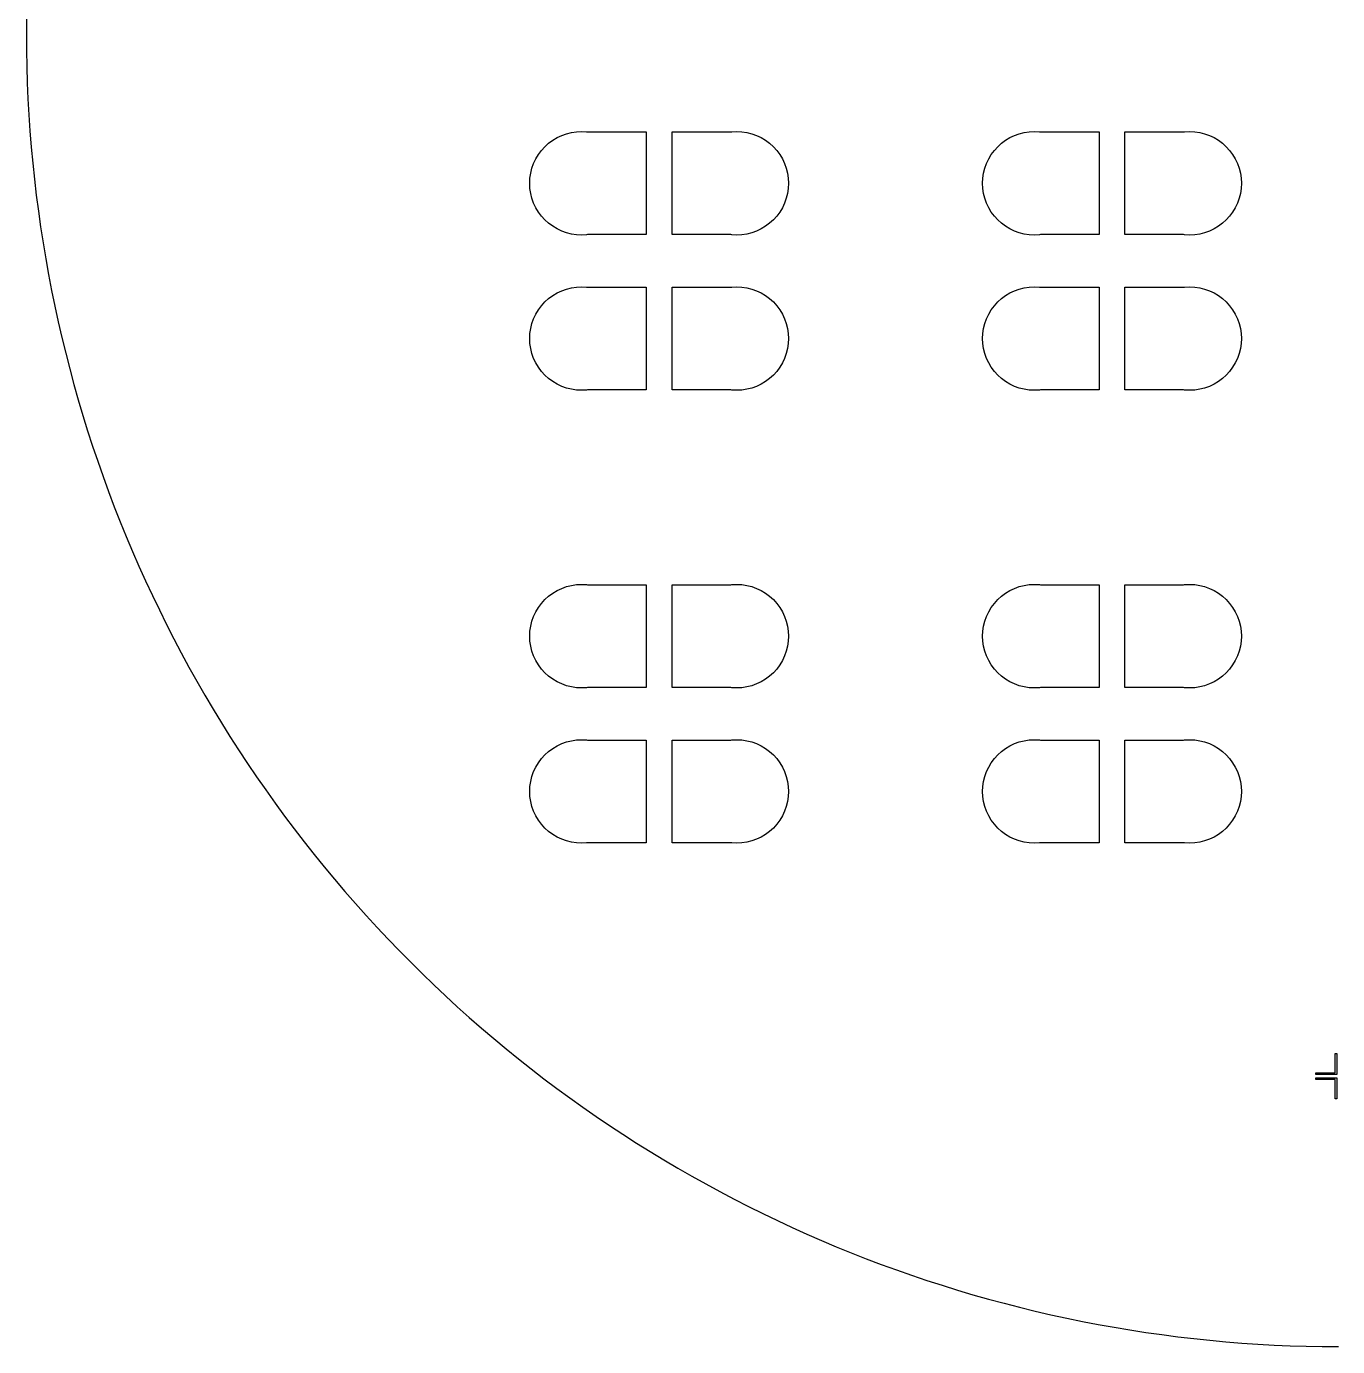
# Model space of a CAD drawing. Extents: x -18 to 83, y -18 to 83.
# Drawn here: x -18.4 to 32.2, y -18.4 to 32.6 of the extents above; entities that cross this region are included whole.
import ezdxf

# ---------------------------------------------------------------- set-up
doc = ezdxf.new("R2010")
doc.units = 0

msp = doc.modelspace()

# ---------------------------------------------------------------- linework, layer by layer
for p, q in [((-18.4462, 32.8722), (-18.45, 32.25)), ((-18.45, 32.25), (-18.4462, 31.6278)), ((-18.4462, 31.6278), (-18.4347, 31.0058)), ((-18.4347, 31.0058), (-18.4156, 30.3839)), ((-18.4156, 30.3839), (-18.3889, 29.7623)), ((-18.3889, 29.7623), (-18.3546, 29.141)), ((-18.3546, 29.141), (-18.3126, 28.5203)), ((-18.3126, 28.5203), (-18.263, 27.9001)), ((1.73122, 28.046), (1.88887, 28.1629)), ((1.88887, 28.1629), (2.05722, 28.2638)), ((2.05722, 28.2638), (2.23463, 28.3477)), ((2.23463, 28.3477), (2.41943, 28.4139)), ((2.41943, 28.4139), (2.60983, 28.4616)), ((2.60983, 28.4616), (2.80397, 28.4904)), ((2.80397, 28.4904), (3, 28.5)), ((3, 28.5), (3.19604, 28.4904)), ((3.19604, 28.4904), (3.23225, 28.485)), ((3.23225, 28.485), (5.5, 28.485)), ((5.5, 28.485), (5.5, 24.515)), ((6.5, 24.515), (6.5, 28.485)), ((6.5, 28.485), (8.76775, 28.485)), ((8.76775, 28.485), (8.80396, 28.4904)), ((8.80396, 28.4904), (9, 28.5)), ((9, 28.5), (9.19603, 28.4904)), ((9.19603, 28.4904), (9.39017, 28.4616)), ((9.39017, 28.4616), (9.58057, 28.4139)), ((9.58057, 28.4139), (9.76537, 28.3477)), ((9.76537, 28.3477), (9.94278, 28.2638)), ((9.94278, 28.2638), (10.1111, 28.1629)), ((10.1111, 28.1629), (10.2688, 28.046)), ((19.2312, 28.046), (19.3889, 28.1629)), ((19.3889, 28.1629), (19.5572, 28.2638)), ((19.5572, 28.2638), (19.7346, 28.3477)), ((19.7346, 28.3477), (19.9194, 28.4139)), ((19.9194, 28.4139), (20.1098, 28.4616)), ((20.1098, 28.4616), (20.304, 28.4904)), ((20.304, 28.4904), (20.5, 28.5)), ((20.5, 28.5), (20.696, 28.4904)), ((20.696, 28.4904), (20.7323, 28.485)), ((20.7323, 28.485), (23, 28.485)), ((23, 28.485), (23, 24.515)), ((24, 24.515), (24, 28.485)), ((24, 28.485), (26.2677, 28.485)), ((26.2677, 28.485), (26.304, 28.4904)), ((26.304, 28.4904), (26.5, 28.5)), ((26.5, 28.5), (26.696, 28.4904)), ((26.696, 28.4904), (26.8902, 28.4616)), ((26.8902, 28.4616), (27.0806, 28.4139)), ((27.0806, 28.4139), (27.2654, 28.3477)), ((27.2654, 28.3477), (27.4428, 28.2638)), ((27.4428, 28.2638), (27.6111, 28.1629)), ((27.6111, 28.1629), (27.7688, 28.046)), ((-18.263, 27.9001), (-18.2059, 27.2805)), ((1.23616, 27.4428), (1.33707, 27.6111)), ((1.33707, 27.6111), (1.45398, 27.7688)), ((1.45398, 27.7688), (1.5858, 27.9142)), ((1.5858, 27.9142), (1.73122, 28.046)), ((10.2688, 28.046), (10.4142, 27.9142)), ((10.4142, 27.9142), (10.546, 27.7688)), ((10.546, 27.7688), (10.6629, 27.6111)), ((10.6629, 27.6111), (10.7638, 27.4428)), ((18.7362, 27.4428), (18.8371, 27.6111)), ((18.8371, 27.6111), (18.954, 27.7688)), ((18.954, 27.7688), (19.0858, 27.9142)), ((19.0858, 27.9142), (19.2312, 28.046)), ((27.7688, 28.046), (27.9142, 27.9142)), ((27.9142, 27.9142), (28.046, 27.7688)), ((28.046, 27.7688), (28.1629, 27.6111)), ((28.1629, 27.6111), (28.2638, 27.4428)), ((-18.2059, 27.2805), (-18.1411, 26.6617)), ((1.03844, 26.8902), (1.08612, 27.0806)), ((1.08612, 27.0806), (1.15225, 27.2654)), ((1.15225, 27.2654), (1.23616, 27.4428)), ((10.7638, 27.4428), (10.8477, 27.2654)), ((10.8477, 27.2654), (10.9139, 27.0806)), ((10.9139, 27.0806), (10.9616, 26.8902)), ((18.5384, 26.8902), (18.5861, 27.0806)), ((18.5861, 27.0806), (18.6523, 27.2654)), ((18.6523, 27.2654), (18.7362, 27.4428)), ((28.2638, 27.4428), (28.3477, 27.2654)), ((28.3477, 27.2654), (28.4139, 27.0806)), ((28.4139, 27.0806), (28.4616, 26.8902)), ((-18.1411, 26.6617), (-18.0687, 26.0438)), ((1, 26.5), (1.00964, 26.696)), ((1.00964, 26.696), (1.03844, 26.8902)), ((10.9616, 26.8902), (10.9904, 26.696)), ((10.9904, 26.696), (11, 26.5)), ((18.5, 26.5), (18.5096, 26.696)), ((18.5096, 26.696), (18.5384, 26.8902)), ((28.4616, 26.8902), (28.4904, 26.696)), ((28.4904, 26.696), (28.5, 26.5)), ((-18.0687, 26.0438), (-17.9888, 25.4268)), ((1.00964, 26.304), (1, 26.5)), ((1.03844, 26.1098), (1.00964, 26.304)), ((1.08612, 25.9194), (1.03844, 26.1098)), ((10.9616, 26.1098), (10.9139, 25.9194)), ((10.9904, 26.304), (10.9616, 26.1098)), ((11, 26.5), (10.9904, 26.304)), ((18.5096, 26.304), (18.5, 26.5)), ((18.5384, 26.1098), (18.5096, 26.304)), ((18.5861, 25.9194), (18.5384, 26.1098)), ((28.4616, 26.1098), (28.4139, 25.9194)), ((28.4904, 26.304), (28.4616, 26.1098)), ((28.5, 26.5), (28.4904, 26.304)), ((1.15225, 25.7346), (1.08612, 25.9194)), ((1.23616, 25.5572), (1.15225, 25.7346)), ((1.33707, 25.3889), (1.23616, 25.5572)), ((10.7638, 25.5572), (10.6629, 25.3889)), ((10.8477, 25.7346), (10.7638, 25.5572)), ((10.9139, 25.9194), (10.8477, 25.7346)), ((18.6523, 25.7346), (18.5861, 25.9194)), ((18.7362, 25.5572), (18.6523, 25.7346)), ((18.8371, 25.3889), (18.7362, 25.5572)), ((28.2638, 25.5572), (28.1629, 25.3889)), ((28.3477, 25.7346), (28.2638, 25.5572)), ((28.4139, 25.9194), (28.3477, 25.7346)), ((-17.9888, 25.4268), (-17.9012, 24.8108)), ((1.45398, 25.2312), (1.33707, 25.3889)), ((1.5858, 25.0858), (1.45398, 25.2312)), ((1.73122, 24.954), (1.5858, 25.0858)), ((10.4142, 25.0858), (10.2688, 24.954)), ((10.546, 25.2312), (10.4142, 25.0858)), ((10.6629, 25.3889), (10.546, 25.2312)), ((18.954, 25.2312), (18.8371, 25.3889)), ((19.0858, 25.0858), (18.954, 25.2312)), ((19.2312, 24.954), (19.0858, 25.0858)), ((27.9142, 25.0858), (27.7688, 24.954)), ((28.046, 25.2312), (27.9142, 25.0858)), ((28.1629, 25.3889), (28.046, 25.2312)), ((-17.9012, 24.8108), (-17.8062, 24.1959)), ((1.88887, 24.8371), (1.73122, 24.954)), ((2.05722, 24.7362), (1.88887, 24.8371)), ((2.23463, 24.6523), (2.05722, 24.7362)), ((2.41943, 24.5861), (2.23463, 24.6523)), ((2.60983, 24.5384), (2.41943, 24.5861)), ((2.80397, 24.5096), (2.60983, 24.5384)), ((3, 24.5), (2.80397, 24.5096)), ((3.19604, 24.5096), (3, 24.5)), ((3.23225, 24.515), (3.19604, 24.5096)), ((5.5, 24.515), (3.23225, 24.515)), ((8.76775, 24.515), (6.5, 24.515)), ((8.80396, 24.5096), (8.76775, 24.515)), ((9, 24.5), (8.80396, 24.5096)), ((9.19603, 24.5096), (9, 24.5)), ((9.39017, 24.5384), (9.19603, 24.5096)), ((9.58057, 24.5861), (9.39017, 24.5384)), ((9.76537, 24.6523), (9.58057, 24.5861)), ((9.94278, 24.7362), (9.76537, 24.6523)), ((10.1111, 24.8371), (9.94278, 24.7362)), ((10.2688, 24.954), (10.1111, 24.8371)), ((19.3889, 24.8371), (19.2312, 24.954)), ((19.5572, 24.7362), (19.3889, 24.8371)), ((19.7346, 24.6523), (19.5572, 24.7362)), ((19.9194, 24.5861), (19.7346, 24.6523)), ((20.1098, 24.5384), (19.9194, 24.5861)), ((20.304, 24.5096), (20.1098, 24.5384)), ((20.5, 24.5), (20.304, 24.5096)), ((20.696, 24.5096), (20.5, 24.5)), ((20.7323, 24.515), (20.696, 24.5096)), ((23, 24.515), (20.7323, 24.515)), ((26.2677, 24.515), (24, 24.515)), ((26.304, 24.5096), (26.2677, 24.515)), ((26.5, 24.5), (26.304, 24.5096)), ((26.696, 24.5096), (26.5, 24.5)), ((26.8902, 24.5384), (26.696, 24.5096)), ((27.0806, 24.5861), (26.8902, 24.5384)), ((27.2654, 24.6523), (27.0806, 24.5861)), ((27.4428, 24.7362), (27.2654, 24.6523)), ((27.6111, 24.8371), (27.4428, 24.7362)), ((27.7688, 24.954), (27.6111, 24.8371)), ((-17.8062, 24.1959), (-17.7036, 23.5822)), ((-17.7036, 23.5822), (-17.5934, 22.9699)), ((-17.5934, 22.9699), (-17.4758, 22.3589)), ((2.41943, 22.4139), (2.60983, 22.4616)), ((2.60983, 22.4616), (2.80397, 22.4904)), ((2.80397, 22.4904), (3, 22.5)), ((3, 22.5), (3.19604, 22.4904)), ((3.19604, 22.4904), (3.23225, 22.485)), ((3.23225, 22.485), (5.5, 22.485)), ((5.5, 22.485), (5.5, 18.515)), ((6.5, 18.515), (6.5, 22.485)), ((6.5, 22.485), (8.76775, 22.485)), ((8.76775, 22.485), (8.80396, 22.4904)), ((8.80396, 22.4904), (9, 22.5)), ((9, 22.5), (9.19603, 22.4904)), ((9.19603, 22.4904), (9.39017, 22.4616)), ((9.39017, 22.4616), (9.58057, 22.4139)), ((19.9194, 22.4139), (20.1098, 22.4616)), ((20.1098, 22.4616), (20.304, 22.4904)), ((20.304, 22.4904), (20.5, 22.5)), ((20.5, 22.5), (20.696, 22.4904)), ((20.696, 22.4904), (20.7323, 22.485)), ((20.7323, 22.485), (23, 22.485)), ((23, 22.485), (23, 18.515)), ((24, 18.515), (24, 22.485)), ((24, 22.485), (26.2677, 22.485)), ((26.2677, 22.485), (26.304, 22.4904)), ((26.304, 22.4904), (26.5, 22.5)), ((26.5, 22.5), (26.696, 22.4904)), ((26.696, 22.4904), (26.8902, 22.4616)), ((26.8902, 22.4616), (27.0806, 22.4139)), ((-17.4758, 22.3589), (-17.3507, 21.7495)), ((1.5858, 21.9142), (1.73122, 22.046)), ((1.73122, 22.046), (1.88887, 22.1629)), ((1.88887, 22.1629), (2.05722, 22.2638)), ((2.05722, 22.2638), (2.23463, 22.3477)), ((2.23463, 22.3477), (2.41943, 22.4139)), ((9.58057, 22.4139), (9.76537, 22.3477)), ((9.76537, 22.3477), (9.94278, 22.2638)), ((9.94278, 22.2638), (10.1111, 22.1629)), ((10.1111, 22.1629), (10.2688, 22.046)), ((10.2688, 22.046), (10.4142, 21.9142)), ((19.0858, 21.9142), (19.2312, 22.046)), ((19.2312, 22.046), (19.3889, 22.1629)), ((19.3889, 22.1629), (19.5572, 22.2638)), ((19.5572, 22.2638), (19.7346, 22.3477)), ((19.7346, 22.3477), (19.9194, 22.4139)), ((27.0806, 22.4139), (27.2654, 22.3477)), ((27.2654, 22.3477), (27.4428, 22.2638)), ((27.4428, 22.2638), (27.6111, 22.1629)), ((27.6111, 22.1629), (27.7688, 22.046)), ((27.7688, 22.046), (27.9142, 21.9142)), ((-17.3507, 21.7495), (-17.2181, 21.1416)), ((1.15225, 21.2654), (1.23616, 21.4428)), ((1.23616, 21.4428), (1.33707, 21.6111)), ((1.33707, 21.6111), (1.45398, 21.7688)), ((1.45398, 21.7688), (1.5858, 21.9142)), ((10.4142, 21.9142), (10.546, 21.7688)), ((10.546, 21.7688), (10.6629, 21.6111)), ((10.6629, 21.6111), (10.7638, 21.4428)), ((10.7638, 21.4428), (10.8477, 21.2654)), ((18.6523, 21.2654), (18.7362, 21.4428)), ((18.7362, 21.4428), (18.8371, 21.6111)), ((18.8371, 21.6111), (18.954, 21.7688)), ((18.954, 21.7688), (19.0858, 21.9142)), ((27.9142, 21.9142), (28.046, 21.7688)), ((28.046, 21.7688), (28.1629, 21.6111)), ((28.1629, 21.6111), (28.2638, 21.4428)), ((28.2638, 21.4428), (28.3477, 21.2654)), ((-17.2181, 21.1416), (-17.078, 20.5353)), ((1.03844, 20.8902), (1.08612, 21.0806)), ((1.08612, 21.0806), (1.15225, 21.2654)), ((10.8477, 21.2654), (10.9139, 21.0806)), ((10.9139, 21.0806), (10.9616, 20.8902)), ((18.5384, 20.8902), (18.5861, 21.0806)), ((18.5861, 21.0806), (18.6523, 21.2654)), ((28.3477, 21.2654), (28.4139, 21.0806)), ((28.4139, 21.0806), (28.4616, 20.8902)), ((-17.078, 20.5353), (-16.9306, 19.9309)), ((1, 20.5), (1.00964, 20.696)), ((1.00964, 20.304), (1, 20.5)), ((1.00964, 20.696), (1.03844, 20.8902)), ((10.9616, 20.8902), (10.9904, 20.696)), ((10.9904, 20.696), (11, 20.5)), ((11, 20.5), (10.9904, 20.304)), ((18.5, 20.5), (18.5096, 20.696)), ((18.5096, 20.304), (18.5, 20.5)), ((18.5096, 20.696), (18.5384, 20.8902)), ((28.4616, 20.8902), (28.4904, 20.696)), ((28.4904, 20.696), (28.5, 20.5)), ((28.5, 20.5), (28.4904, 20.304)), ((-16.9306, 19.9309), (-16.7757, 19.3283)), ((1.03844, 20.1098), (1.00964, 20.304)), ((1.08612, 19.9194), (1.03844, 20.1098)), ((1.15225, 19.7346), (1.08612, 19.9194)), ((10.9139, 19.9194), (10.8477, 19.7346)), ((10.9616, 20.1098), (10.9139, 19.9194)), ((10.9904, 20.304), (10.9616, 20.1098)), ((18.5384, 20.1098), (18.5096, 20.304)), ((18.5861, 19.9194), (18.5384, 20.1098)), ((18.6523, 19.7346), (18.5861, 19.9194)), ((28.4139, 19.9194), (28.3477, 19.7346)), ((28.4616, 20.1098), (28.4139, 19.9194)), ((28.4904, 20.304), (28.4616, 20.1098)), ((1.23616, 19.5572), (1.15225, 19.7346)), ((1.33707, 19.3889), (1.23616, 19.5572)), ((1.45398, 19.2312), (1.33707, 19.3889)), ((10.6629, 19.3889), (10.546, 19.2312)), ((10.7638, 19.5572), (10.6629, 19.3889)), ((10.8477, 19.7346), (10.7638, 19.5572)), ((18.7362, 19.5572), (18.6523, 19.7346)), ((18.8371, 19.3889), (18.7362, 19.5572)), ((18.954, 19.2312), (18.8371, 19.3889)), ((28.1629, 19.3889), (28.046, 19.2312)), ((28.2638, 19.5572), (28.1629, 19.3889)), ((28.3477, 19.7346), (28.2638, 19.5572)), ((-16.7757, 19.3283), (-16.6134, 18.7277)), ((1.5858, 19.0858), (1.45398, 19.2312)), ((1.73122, 18.954), (1.5858, 19.0858)), ((1.88887, 18.8371), (1.73122, 18.954)), ((10.2688, 18.954), (10.1111, 18.8371)), ((10.4142, 19.0858), (10.2688, 18.954)), ((10.546, 19.2312), (10.4142, 19.0858)), ((19.0858, 19.0858), (18.954, 19.2312)), ((19.2312, 18.954), (19.0858, 19.0858)), ((19.3889, 18.8371), (19.2312, 18.954)), ((27.7688, 18.954), (27.6111, 18.8371)), ((27.9142, 19.0858), (27.7688, 18.954)), ((28.046, 19.2312), (27.9142, 19.0858)), ((-16.6134, 18.7277), (-16.4438, 18.129)), ((2.05722, 18.7362), (1.88887, 18.8371)), ((2.23463, 18.6523), (2.05722, 18.7362)), ((2.41943, 18.5861), (2.23463, 18.6523)), ((2.60983, 18.5384), (2.41943, 18.5861)), ((2.80397, 18.5096), (2.60983, 18.5384)), ((3, 18.5), (2.80397, 18.5096)), ((3.19604, 18.5096), (3, 18.5)), ((3.23225, 18.515), (3.19604, 18.5096)), ((5.5, 18.515), (3.23225, 18.515)), ((8.76775, 18.515), (6.5, 18.515)), ((8.80396, 18.5096), (8.76775, 18.515)), ((9, 18.5), (8.80396, 18.5096)), ((9.19603, 18.5096), (9, 18.5)), ((9.39017, 18.5384), (9.19603, 18.5096)), ((9.58057, 18.5861), (9.39017, 18.5384)), ((9.76537, 18.6523), (9.58057, 18.5861)), ((9.94278, 18.7362), (9.76537, 18.6523)), ((10.1111, 18.8371), (9.94278, 18.7362)), ((19.5572, 18.7362), (19.3889, 18.8371)), ((19.7346, 18.6523), (19.5572, 18.7362)), ((19.9194, 18.5861), (19.7346, 18.6523)), ((20.1098, 18.5384), (19.9194, 18.5861)), ((20.304, 18.5096), (20.1098, 18.5384)), ((20.5, 18.5), (20.304, 18.5096)), ((20.696, 18.5096), (20.5, 18.5)), ((20.7323, 18.515), (20.696, 18.5096)), ((23, 18.515), (20.7323, 18.515)), ((26.2677, 18.515), (24, 18.515)), ((26.304, 18.5096), (26.2677, 18.515)), ((26.5, 18.5), (26.304, 18.5096)), ((26.696, 18.5096), (26.5, 18.5)), ((26.8902, 18.5384), (26.696, 18.5096)), ((27.0806, 18.5861), (26.8902, 18.5384)), ((27.2654, 18.6523), (27.0806, 18.5861)), ((27.4428, 18.7362), (27.2654, 18.6523)), ((27.6111, 18.8371), (27.4428, 18.7362)), ((-16.4438, 18.129), (-16.2669, 17.5326)), ((-16.2669, 17.5326), (-16.0826, 16.9383)), ((-16.0826, 16.9383), (-15.8911, 16.3463)), ((-15.8911, 16.3463), (-15.6923, 15.7568)), ((-15.6923, 15.7568), (-15.4863, 15.1697)), ((-15.4863, 15.1697), (-15.2731, 14.5852)), ((-15.2731, 14.5852), (-15.0527, 14.0033)), ((-15.0527, 14.0033), (-14.8253, 13.4242)), ((-14.8253, 13.4242), (-14.5907, 12.8479)), ((-14.5907, 12.8479), (-14.3491, 12.2746)), ((-14.3491, 12.2746), (-14.1004, 11.7043)), ((-14.1004, 11.7043), (-13.8448, 11.137)), ((-13.8448, 11.137), (-13.5822, 10.573)), ((1.88887, 10.6629), (2.05722, 10.7638)), ((2.05722, 10.7638), (2.23463, 10.8477)), ((2.23463, 10.8477), (2.41943, 10.9139)), ((2.41943, 10.9139), (2.60983, 10.9616)), ((2.60983, 10.9616), (2.80397, 10.9904)), ((2.80397, 10.9904), (3, 11)), ((3, 11), (3.19604, 10.9904)), ((3.19604, 10.9904), (3.23225, 10.985)), ((3.23225, 10.985), (5.5, 10.985)), ((5.5, 10.985), (5.5, 7.01501)), ((6.5, 7.01501), (6.5, 10.985)), ((6.5, 10.985), (8.76775, 10.985)), ((8.76775, 10.985), (8.80396, 10.9904)), ((8.80396, 10.9904), (9, 11)), ((9, 11), (9.19603, 10.9904)), ((9.19603, 10.9904), (9.39017, 10.9616)), ((9.39017, 10.9616), (9.58057, 10.9139)), ((9.58057, 10.9139), (9.76537, 10.8477)), ((9.76537, 10.8477), (9.94278, 10.7638)), ((9.94278, 10.7638), (10.1111, 10.6629)), ((19.3889, 10.6629), (19.5572, 10.7638)), ((19.5572, 10.7638), (19.7346, 10.8477)), ((19.7346, 10.8477), (19.9194, 10.9139)), ((19.9194, 10.9139), (20.1098, 10.9616)), ((20.1098, 10.9616), (20.304, 10.9904)), ((20.304, 10.9904), (20.5, 11)), ((20.5, 11), (20.696, 10.9904)), ((20.696, 10.9904), (20.7323, 10.985)), ((20.7323, 10.985), (23, 10.985)), ((23, 10.985), (23, 7.01501)), ((24, 7.01501), (24, 10.985)), ((24, 10.985), (26.2677, 10.985)), ((26.2677, 10.985), (26.304, 10.9904)), ((26.304, 10.9904), (26.5, 11)), ((26.5, 11), (26.696, 10.9904)), ((26.696, 10.9904), (26.8902, 10.9616)), ((26.8902, 10.9616), (27.0806, 10.9139)), ((27.0806, 10.9139), (27.2654, 10.8477)), ((27.2654, 10.8477), (27.4428, 10.7638)), ((27.4428, 10.7638), (27.6111, 10.6629)), ((-13.5822, 10.573), (-13.3128, 10.0121)), ((1.33707, 10.1111), (1.45398, 10.2688)), ((1.45398, 10.2688), (1.5858, 10.4142)), ((1.5858, 10.4142), (1.73122, 10.546)), ((1.73122, 10.546), (1.88887, 10.6629)), ((10.1111, 10.6629), (10.2688, 10.546)), ((10.2688, 10.546), (10.4142, 10.4142)), ((10.4142, 10.4142), (10.546, 10.2688)), ((10.546, 10.2688), (10.6629, 10.1111)), ((18.8371, 10.1111), (18.954, 10.2688)), ((18.954, 10.2688), (19.0858, 10.4142)), ((19.0858, 10.4142), (19.2312, 10.546)), ((19.2312, 10.546), (19.3889, 10.6629)), ((27.6111, 10.6629), (27.7688, 10.546)), ((27.7688, 10.546), (27.9142, 10.4142)), ((27.9142, 10.4142), (28.046, 10.2688)), ((28.046, 10.2688), (28.1629, 10.1111)), ((-13.3128, 10.0121), (-13.0365, 9.4547)), ((1.08612, 9.58057), (1.15225, 9.76537)), ((1.15225, 9.76537), (1.23616, 9.94278)), ((1.23616, 9.94278), (1.33707, 10.1111)), ((10.6629, 10.1111), (10.7638, 9.94278)), ((10.7638, 9.94278), (10.8477, 9.76537)), ((10.8477, 9.76537), (10.9139, 9.58057)), ((18.5861, 9.58057), (18.6523, 9.76537)), ((18.6523, 9.76537), (18.7362, 9.94278)), ((18.7362, 9.94278), (18.8371, 10.1111)), ((28.1629, 10.1111), (28.2638, 9.94278)), ((28.2638, 9.94278), (28.3477, 9.76537)), ((28.3477, 9.76537), (28.4139, 9.58057)), ((-13.0365, 9.4547), (-12.7533, 8.90068)), ((1, 9), (1.00964, 9.19603)), ((1.00964, 9.19603), (1.03844, 9.39017)), ((1.03844, 9.39017), (1.08612, 9.58057)), ((10.9139, 9.58057), (10.9616, 9.39017)), ((10.9616, 9.39017), (10.9904, 9.19603)), ((10.9904, 9.19603), (11, 9)), ((18.5, 9), (18.5096, 9.19603)), ((18.5096, 9.19603), (18.5384, 9.39017)), ((18.5384, 9.39017), (18.5861, 9.58057)), ((28.4139, 9.58057), (28.4616, 9.39017)), ((28.4616, 9.39017), (28.4904, 9.19603)), ((28.4904, 9.19603), (28.5, 9)), ((-12.7533, 8.90068), (-12.4634, 8.35017)), ((1.00964, 8.80397), (1, 9)), ((1.03844, 8.60983), (1.00964, 8.80397)), ((10.9904, 8.80397), (10.9616, 8.60983)), ((11, 9), (10.9904, 8.80397)), ((18.5096, 8.80397), (18.5, 9)), ((18.5384, 8.60983), (18.5096, 8.80397)), ((28.4904, 8.80397), (28.4616, 8.60983)), ((28.5, 9), (28.4904, 8.80397)), ((-12.4634, 8.35017), (-12.1667, 7.80327)), ((1.08612, 8.41943), (1.03844, 8.60983)), ((1.15225, 8.23463), (1.08612, 8.41943)), ((1.23616, 8.05722), (1.15225, 8.23463)), ((10.8477, 8.23463), (10.7638, 8.05722)), ((10.9139, 8.41943), (10.8477, 8.23463)), ((10.9616, 8.60983), (10.9139, 8.41943)), ((18.5861, 8.41943), (18.5384, 8.60983)), ((18.6523, 8.23463), (18.5861, 8.41943)), ((18.7362, 8.05722), (18.6523, 8.23463)), ((28.3477, 8.23463), (28.2638, 8.05722)), ((28.4139, 8.41943), (28.3477, 8.23463)), ((28.4616, 8.60983), (28.4139, 8.41943)), ((-12.1667, 7.80327), (-11.8634, 7.26006)), ((1.33707, 7.88887), (1.23616, 8.05722)), ((1.45398, 7.73122), (1.33707, 7.88887)), ((1.5858, 7.5858), (1.45398, 7.73122)), ((10.546, 7.73122), (10.4142, 7.5858)), ((10.6629, 7.88887), (10.546, 7.73122)), ((10.7638, 8.05722), (10.6629, 7.88887)), ((18.8371, 7.88887), (18.7362, 8.05722)), ((18.954, 7.73122), (18.8371, 7.88887)), ((19.0858, 7.5858), (18.954, 7.73122)), ((28.046, 7.73122), (27.9142, 7.5858)), ((28.1629, 7.88887), (28.046, 7.73122)), ((28.2638, 8.05722), (28.1629, 7.88887)), ((-11.8634, 7.26006), (-11.5534, 6.7206)), ((1.73122, 7.45398), (1.5858, 7.5858)), ((1.88887, 7.33707), (1.73122, 7.45398)), ((2.05722, 7.23616), (1.88887, 7.33707)), ((2.23463, 7.15225), (2.05722, 7.23616)), ((2.41943, 7.08612), (2.23463, 7.15225)), ((9.76537, 7.15225), (9.58057, 7.08612)), ((9.94278, 7.23616), (9.76537, 7.15225)), ((10.1111, 7.33707), (9.94278, 7.23616)), ((10.2688, 7.45398), (10.1111, 7.33707)), ((10.4142, 7.5858), (10.2688, 7.45398)), ((19.2312, 7.45398), (19.0858, 7.5858)), ((19.3889, 7.33707), (19.2312, 7.45398)), ((19.5572, 7.23616), (19.3889, 7.33707)), ((19.7346, 7.15225), (19.5572, 7.23616)), ((19.9194, 7.08612), (19.7346, 7.15225)), ((27.2654, 7.15225), (27.0806, 7.08612)), ((27.4428, 7.23616), (27.2654, 7.15225)), ((27.6111, 7.33707), (27.4428, 7.23616)), ((27.7688, 7.45398), (27.6111, 7.33707)), ((27.9142, 7.5858), (27.7688, 7.45398)), ((-11.5534, 6.7206), (-11.2368, 6.18498)), ((2.60983, 7.03844), (2.41943, 7.08612)), ((2.80397, 7.00964), (2.60983, 7.03844)), ((3, 7), (2.80397, 7.00964)), ((3.19604, 7.00964), (3, 7)), ((3.23225, 7.01501), (3.19604, 7.00964)), ((5.5, 7.01501), (3.23225, 7.01501)), ((8.76775, 7.01501), (6.5, 7.01501)), ((8.80396, 7.00964), (8.76775, 7.01501)), ((9, 7), (8.80396, 7.00964)), ((9.19603, 7.00964), (9, 7)), ((9.39017, 7.03844), (9.19603, 7.00964)), ((9.58057, 7.08612), (9.39017, 7.03844)), ((20.1098, 7.03844), (19.9194, 7.08612)), ((20.304, 7.00964), (20.1098, 7.03844)), ((20.5, 7), (20.304, 7.00964)), ((20.696, 7.00964), (20.5, 7)), ((20.7323, 7.01501), (20.696, 7.00964)), ((23, 7.01501), (20.7323, 7.01501)), ((26.2677, 7.01501), (24, 7.01501)), ((26.304, 7.00964), (26.2677, 7.01501)), ((26.5, 7), (26.304, 7.00964)), ((26.696, 7.00964), (26.5, 7)), ((26.8902, 7.03844), (26.696, 7.00964)), ((27.0806, 7.08612), (26.8902, 7.03844)), ((-11.2368, 6.18498), (-10.9137, 5.65329)), ((-10.9137, 5.65329), (-10.5841, 5.12561)), ((-10.5841, 5.12561), (-10.248, 4.60202)), ((-10.248, 4.60202), (-9.9055, 4.08258)), ((1.73122, 4.54602), (1.88887, 4.66293)), ((1.88887, 4.66293), (2.05722, 4.76384)), ((2.05722, 4.76384), (2.23463, 4.84775)), ((2.23463, 4.84775), (2.41943, 4.91388)), ((2.41943, 4.91388), (2.60983, 4.96156)), ((2.60983, 4.96156), (2.80397, 4.99036)), ((2.80397, 4.99036), (3, 5)), ((3, 5), (3.19604, 4.99036)), ((3.19604, 4.99036), (3.23225, 4.98499)), ((3.23225, 4.98499), (5.5, 4.98499)), ((5.5, 4.98499), (5.5, 1.01501)), ((6.5, 1.01501), (6.5, 4.98499)), ((6.5, 4.98499), (8.76775, 4.98499)), ((8.76775, 4.98499), (8.80396, 4.99036)), ((8.80396, 4.99036), (9, 5)), ((9, 5), (9.19603, 4.99036)), ((9.19603, 4.99036), (9.39017, 4.96156)), ((9.39017, 4.96156), (9.58057, 4.91388)), ((9.58057, 4.91388), (9.76537, 4.84775)), ((9.76537, 4.84775), (9.94278, 4.76384)), ((9.94278, 4.76384), (10.1111, 4.66293)), ((10.1111, 4.66293), (10.2688, 4.54602)), ((19.2312, 4.54602), (19.3889, 4.66293)), ((19.3889, 4.66293), (19.5572, 4.76384)), ((19.5572, 4.76384), (19.7346, 4.84775)), ((19.7346, 4.84775), (19.9194, 4.91388)), ((19.9194, 4.91388), (20.1098, 4.96156)), ((20.1098, 4.96156), (20.304, 4.99036)), ((20.304, 4.99036), (20.5, 5)), ((20.5, 5), (20.696, 4.99036)), ((20.696, 4.99036), (20.7323, 4.98499)), ((20.7323, 4.98499), (23, 4.98499)), ((23, 4.98499), (23, 1.01501)), ((24, 1.01501), (24, 4.98499)), ((24, 4.98499), (26.2677, 4.98499)), ((26.2677, 4.98499), (26.304, 4.99036)), ((26.304, 4.99036), (26.5, 5)), ((26.5, 5), (26.696, 4.99036)), ((26.696, 4.99036), (26.8902, 4.96156)), ((26.8902, 4.96156), (27.0806, 4.91388)), ((27.0806, 4.91388), (27.2654, 4.84775)), ((27.2654, 4.84775), (27.4428, 4.76384)), ((27.4428, 4.76384), (27.6111, 4.66293)), ((27.6111, 4.66293), (27.7688, 4.54602)), ((-9.9055, 4.08258), (-9.55667, 3.56738)), ((1.23616, 3.94278), (1.33707, 4.11113)), ((1.33707, 4.11113), (1.45398, 4.26878)), ((1.45398, 4.26878), (1.5858, 4.4142)), ((1.5858, 4.4142), (1.73122, 4.54602)), ((10.2688, 4.54602), (10.4142, 4.4142)), ((10.4142, 4.4142), (10.546, 4.26878)), ((10.546, 4.26878), (10.6629, 4.11113)), ((10.6629, 4.11113), (10.7638, 3.94278)), ((18.7362, 3.94278), (18.8371, 4.11113)), ((18.8371, 4.11113), (18.954, 4.26878)), ((18.954, 4.26878), (19.0858, 4.4142)), ((19.0858, 4.4142), (19.2312, 4.54602)), ((27.7688, 4.54602), (27.9142, 4.4142)), ((27.9142, 4.4142), (28.046, 4.26878)), ((28.046, 4.26878), (28.1629, 4.11113)), ((28.1629, 4.11113), (28.2638, 3.94278)), ((1.03844, 3.39017), (1.08612, 3.58057)), ((1.08612, 3.58057), (1.15225, 3.76537)), ((1.15225, 3.76537), (1.23616, 3.94278)), ((10.7638, 3.94278), (10.8477, 3.76537)), ((10.8477, 3.76537), (10.9139, 3.58057)), ((10.9139, 3.58057), (10.9616, 3.39017)), ((18.5384, 3.39017), (18.5861, 3.58057)), ((18.5861, 3.58057), (18.6523, 3.76537)), ((18.6523, 3.76537), (18.7362, 3.94278)), ((28.2638, 3.94278), (28.3477, 3.76537)), ((28.3477, 3.76537), (28.4139, 3.58057)), ((28.4139, 3.58057), (28.4616, 3.39017)), ((-9.55667, 3.56738), (-9.20154, 3.05652)), ((1, 3), (1.00964, 3.19603)), ((1.00964, 3.19603), (1.03844, 3.39017)), ((10.9616, 3.39017), (10.9904, 3.19603)), ((10.9904, 3.19603), (11, 3)), ((18.5, 3), (18.5096, 3.19603)), ((18.5096, 3.19603), (18.5384, 3.39017)), ((28.4616, 3.39017), (28.4904, 3.19603)), ((28.4904, 3.19603), (28.5, 3)), ((-9.20154, 3.05652), (-8.84018, 2.55003)), ((1.00964, 2.80397), (1, 3)), ((1.03844, 2.60983), (1.00964, 2.80397)), ((1.08612, 2.41943), (1.03844, 2.60983)), ((10.9616, 2.60983), (10.9139, 2.41943)), ((10.9904, 2.80397), (10.9616, 2.60983)), ((11, 3), (10.9904, 2.80397)), ((18.5096, 2.80397), (18.5, 3)), ((18.5384, 2.60983), (18.5096, 2.80397)), ((18.5861, 2.41943), (18.5384, 2.60983)), ((28.4616, 2.60983), (28.4139, 2.41943)), ((28.4904, 2.80397), (28.4616, 2.60983)), ((28.5, 3), (28.4904, 2.80397)), ((-8.84018, 2.55003), (-8.47261, 2.04803)), ((-8.47261, 2.04803), (-8.09892, 1.55058)), ((1.15225, 2.23463), (1.08612, 2.41943)), ((1.23616, 2.05722), (1.15225, 2.23463)), ((1.33707, 1.88887), (1.23616, 2.05722)), ((10.7638, 2.05722), (10.6629, 1.88887)), ((10.8477, 2.23463), (10.7638, 2.05722)), ((10.9139, 2.41943), (10.8477, 2.23463)), ((18.6523, 2.23463), (18.5861, 2.41943)), ((18.7362, 2.05722), (18.6523, 2.23463)), ((18.8371, 1.88887), (18.7362, 2.05722)), ((28.2638, 2.05722), (28.1629, 1.88887)), ((28.3477, 2.23463), (28.2638, 2.05722)), ((28.4139, 2.41943), (28.3477, 2.23463)), ((-8.09892, 1.55058), (-7.71916, 1.05775)), ((1.45398, 1.73122), (1.33707, 1.88887)), ((1.5858, 1.5858), (1.45398, 1.73122)), ((1.73122, 1.45398), (1.5858, 1.5858)), ((10.4142, 1.5858), (10.2688, 1.45398)), ((10.546, 1.73122), (10.4142, 1.5858)), ((10.6629, 1.88887), (10.546, 1.73122)), ((18.954, 1.73122), (18.8371, 1.88887)), ((19.0858, 1.5858), (18.954, 1.73122)), ((19.2312, 1.45398), (19.0858, 1.5858)), ((27.9142, 1.5858), (27.7688, 1.45398)), ((28.046, 1.73122), (27.9142, 1.5858)), ((28.1629, 1.88887), (28.046, 1.73122)), ((-7.71916, 1.05775), (-7.33337, 0.56961)), ((1.88887, 1.33707), (1.73122, 1.45398)), ((2.05722, 1.23616), (1.88887, 1.33707)), ((2.23463, 1.15225), (2.05722, 1.23616)), ((2.41943, 1.08612), (2.23463, 1.15225)), ((2.60983, 1.03844), (2.41943, 1.08612)), ((2.80397, 1.00964), (2.60983, 1.03844)), ((9.39017, 1.03844), (9.19603, 1.00964)), ((9.58057, 1.08612), (9.39017, 1.03844)), ((9.76537, 1.15225), (9.58057, 1.08612)), ((9.94278, 1.23616), (9.76537, 1.15225)), ((10.1111, 1.33707), (9.94278, 1.23616)), ((10.2688, 1.45398), (10.1111, 1.33707)), ((19.3889, 1.33707), (19.2312, 1.45398)), ((19.5572, 1.23616), (19.3889, 1.33707)), ((19.7346, 1.15225), (19.5572, 1.23616)), ((19.9194, 1.08612), (19.7346, 1.15225)), ((20.1098, 1.03844), (19.9194, 1.08612)), ((20.304, 1.00964), (20.1098, 1.03844)), ((26.8902, 1.03844), (26.696, 1.00964)), ((27.0806, 1.08612), (26.8902, 1.03844)), ((27.2654, 1.15225), (27.0806, 1.08612)), ((27.4428, 1.23616), (27.2654, 1.15225)), ((27.6111, 1.33707), (27.4428, 1.23616)), ((27.7688, 1.45398), (27.6111, 1.33707)), ((-7.33337, 0.56961), (-6.94162, 0.08626)), ((3, 1), (2.80397, 1.00964)), ((3.19604, 1.00964), (3, 1)), ((3.23225, 1.01501), (3.19604, 1.00964)), ((5.5, 1.01501), (3.23225, 1.01501)), ((8.76775, 1.01501), (6.5, 1.01501)), ((8.80396, 1.00964), (8.76775, 1.01501)), ((9, 1), (8.80396, 1.00964)), ((9.19603, 1.00964), (9, 1)), ((20.5, 1), (20.304, 1.00964)), ((20.696, 1.00964), (20.5, 1)), ((20.7323, 1.01501), (20.696, 1.00964)), ((23, 1.01501), (20.7323, 1.01501)), ((26.2677, 1.01501), (24, 1.01501)), ((26.304, 1.00964), (26.2677, 1.01501)), ((26.5, 1), (26.304, 1.00964)), ((26.696, 1.00964), (26.5, 1)), ((-6.94162, 0.08626), (-6.54398, -0.39226)), ((-6.54398, -0.39226), (-6.14049, -0.86586)), ((-6.14049, -0.86586), (-5.7312, -1.33447)), ((-5.7312, -1.33447), (-5.31621, -1.79803)), ((-5.31621, -1.79803), (-4.89557, -2.25647)), ((-4.89557, -2.25647), (-4.46931, -2.7097)), ((-4.46931, -2.7097), (-4.03755, -3.15767)), ((-4.03755, -3.15767), (-3.60031, -3.60031)), ((-3.60031, -3.60031), (-3.15767, -4.03755)), ((-3.15767, -4.03755), (-2.7097, -4.46931)), ((-2.7097, -4.46931), (-2.25647, -4.89557)), ((-2.25647, -4.89557), (-1.79803, -5.31621)), ((-1.79803, -5.31621), (-1.33447, -5.7312)), ((-1.33447, -5.7312), (-0.86586, -6.14049)), ((-0.86586, -6.14049), (-0.39226, -6.54398)), ((-0.39226, -6.54398), (0.08626, -6.94162)), ((0.08626, -6.94162), (0.56961, -7.33337)), ((32.125, -7.875), (32.125, -7.125)), ((32.125, -7.125), (32.1875, -7.125)), ((32.1875, -7.125), (32.1875, -7.9375)), ((0.56961, -7.33337), (1.05775, -7.71916)), ((1.05775, -7.71916), (1.55058, -8.09892)), ((1.55058, -8.09892), (2.04803, -8.47261)), ((31.375, -7.9375), (31.375, -7.875)), ((31.375, -7.875), (32.125, -7.875)), ((32.1875, -7.9375), (31.375, -7.9375)), ((31.375, -8.125), (31.375, -8.0625)), ((31.375, -8.0625), (32.1875, -8.0625)), ((32.125, -8.125), (31.375, -8.125)), ((32.125, -8.875), (32.125, -8.125)), ((32.1875, -8.0625), (32.1875, -8.875)), ((2.04803, -8.47261), (2.55003, -8.84018)), ((2.55003, -8.84018), (3.05652, -9.20154)), ((32.1875, -8.875), (32.125, -8.875)), ((3.05652, -9.20154), (3.56738, -9.55667)), ((3.56738, -9.55667), (4.08258, -9.9055)), ((4.08258, -9.9055), (4.60202, -10.248)), ((4.60202, -10.248), (5.12561, -10.5841)), ((5.12561, -10.5841), (5.65329, -10.9137)), ((5.65329, -10.9137), (6.18498, -11.2368)), ((6.18498, -11.2368), (6.7206, -11.5534)), ((6.7206, -11.5534), (7.26006, -11.8634)), ((7.26006, -11.8634), (7.80327, -12.1667)), ((7.80327, -12.1667), (8.35017, -12.4634)), ((8.35017, -12.4634), (8.90068, -12.7533)), ((8.90068, -12.7533), (9.4547, -13.0365)), ((9.4547, -13.0365), (10.0121, -13.3128)), ((10.0121, -13.3128), (10.573, -13.5822)), ((10.573, -13.5822), (11.137, -13.8448)), ((11.137, -13.8448), (11.7043, -14.1004)), ((11.7043, -14.1004), (12.2746, -14.3491)), ((12.2746, -14.3491), (12.8479, -14.5907)), ((12.8479, -14.5907), (13.4242, -14.8253)), ((13.4242, -14.8253), (14.0033, -15.0527)), ((14.0033, -15.0527), (14.5852, -15.2731)), ((14.5852, -15.2731), (15.1697, -15.4863)), ((15.1697, -15.4863), (15.7568, -15.6923)), ((15.7568, -15.6923), (16.3463, -15.8911)), ((16.3463, -15.8911), (16.9383, -16.0826)), ((16.9383, -16.0826), (17.5326, -16.2669)), ((17.5326, -16.2669), (18.129, -16.4438)), ((18.129, -16.4438), (18.7277, -16.6134)), ((18.7277, -16.6134), (19.3283, -16.7757)), ((19.3283, -16.7757), (19.9309, -16.9306)), ((19.9309, -16.9306), (20.5353, -17.078)), ((20.5353, -17.078), (21.1416, -17.2181)), ((21.1416, -17.2181), (21.7495, -17.3507)), ((21.7495, -17.3507), (22.3589, -17.4758)), ((22.3589, -17.4758), (22.9699, -17.5934)), ((22.9699, -17.5934), (23.5822, -17.7036)), ((23.5822, -17.7036), (24.1959, -17.8062)), ((24.1959, -17.8062), (24.8108, -17.9012)), ((24.8108, -17.9012), (25.4268, -17.9888)), ((25.4268, -17.9888), (26.0438, -18.0687)), ((26.0438, -18.0687), (26.6617, -18.1411)), ((26.6617, -18.1411), (27.2805, -18.2059)), ((27.2805, -18.2059), (27.9001, -18.263)), ((27.9001, -18.263), (28.5203, -18.3126)), ((28.5203, -18.3126), (29.141, -18.3546)), ((29.141, -18.3546), (29.7623, -18.3889)), ((29.7623, -18.3889), (30.3839, -18.4156)), ((30.3839, -18.4156), (31.0058, -18.4347)), ((31.0058, -18.4347), (31.6278, -18.4462)), ((31.6278, -18.4462), (32.25, -18.45))]:
    msp.add_line(p, q)

doc.saveas('drawing.dxf')
